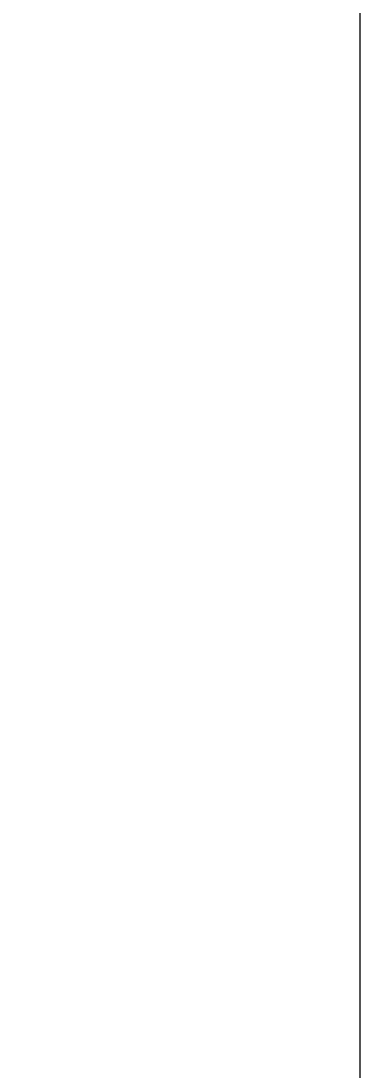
# Model space of a CAD drawing. Header units: millimetres. Extents: x -60946 to 138510, y -262288 to 24501.
# Drawn here: x 49503.1 to 49584.4, y -146217 to -145965.2 of the extents above; entities that cross this region are included whole.
import ezdxf

# ---------------------------------------------------------------- set-up
doc = ezdxf.new("R2010")
doc.units = ezdxf.units.MM
doc.layers.add('Размеры', color=7, linetype='Continuous', lineweight=9)
doc.layers.add('Стены внутренние', color=7, linetype='Continuous', lineweight=18)
doc.styles.add('GOST Common_3', font='', dxfattribs={"width": 0.9, "height": 200})
doc.styles.get('GOST Common_3').set_extended_font_data('GOST Common')
doc.dimstyles.new('ADSK_Основной_2_0_2', dxfattribs={"dimscale": 304.8, "dimtxt": 201.142999, "dimasz": 0.463911, "dimexe": 0.328084, "dimexo": 0.328084, "dimgap": 0.164042, "dimtad": 1, "dimdec": 3, "dimrnd": 0.001, "dimdsep": 46, "dimtxsty": 'GOST Common_3', "dimblk1": 'OBLIQUE', "dimblk2": 'OBLIQUE', "dimsah": 1, "dimcen": 0.09, "dimdle": 0.328084, "dimazin": 2, "dimtfac": 1, "dimtdec": 4, "dimtix": 1, "dimtmove": 0, "dimatfit": 3, "dimfxl": 1, "dimtvp": 1, "dimtolj": 1, "dimtzin": 0, "dimlwd": 20, "dimlwe": 20, "dimarcsym": 2})

# ---------------------------------------------------------------- blocks, each defined once
blk = doc.blocks.new('_Oblique')
at = {"color": 0, "linetype": 'ByBlock', "lineweight": -2}
blk.add_line((-0.5, -0.5), (0.5, 0.5), dxfattribs=at)
blk = doc.blocks.new('*D5414')
at = {"layer": 'Defpoints', "color": 0, "transparency": 16777216}
for p in [(49584.36, -146179.04), (49584.36, -146279.02), (48584.36, -146592.78)]:
    blk.add_point(p, dxfattribs=at)
at = {"layer": 'Размеры', "color": 0, "lineweight": 20, "transparency": 16777216}
for p, q in [((48584.36, -146492.78), (48584.36, -146179.02)), ((48484.36, -146279.02), (49684.36, -146279.02)), ((49584.36, -146279.04), (49584.36, -146379.02))]:
    blk.add_line(p, q, dxfattribs=at)
at = {"layer": 'Размеры', "color": 0, "lineweight": 20, "transparency": 16777216, "xscale": 141.4, "yscale": 141.4, "zscale": 141.4, "rotation": 180}
blk.add_blockref('_Oblique', (48584.36, -146279.02), dxfattribs=at)
at = {"layer": 'Размеры', "color": 0, "lineweight": 20, "transparency": 16777216, "xscale": 141.4, "yscale": 141.4, "zscale": 141.4}
blk.add_blockref('_Oblique', (49584.36, -146279.02), dxfattribs=at)
at = {"layer": 'Размеры', "color": 0, "lineweight": 9, "transparency": 16777216, "insert": (49084.36, -146129.02), "char_height": 200, "width": 560.473, "attachment_point": 5, "style": 'GOST Common_3'}
blk.add_mtext('\\A1;1000', dxfattribs=at)

msp = doc.modelspace()

# ---------------------------------------------------------------- linework, layer by layer
at = {"layer": 'Стены внутренние', "lineweight": 5}
msp.add_line((49584.3615, -144092.7816), (49584.3615, -146992.7816), dxfattribs=at)

# ---------------------------------------------------------------- dimensions: what is measured, and where the dimension line sits
at = {"layer": 'Размеры', "lineweight": 9}
dim = msp.add_linear_dim(base=(49584.3615, -146279.0246), p1=(48584.3615, -146592.7816), p2=(49584.3615, -146179.0397), dimstyle='ADSK_Основной_2_0_2', override={"dimpost": '<>', "dimfxl": 1082.211785}, dxfattribs=at)
dim.commit()
dim.dimension.update_dxf_attribs({"geometry": '*D5414', "text_midpoint": (49084.3615, -146129.0246)})

doc.saveas('drawing.dxf')
